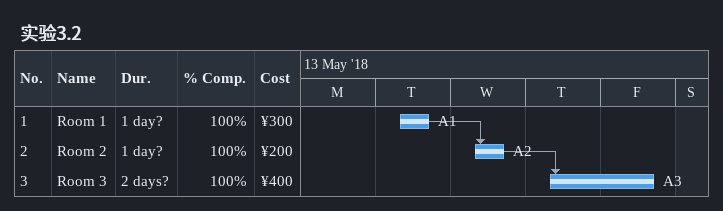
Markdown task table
实验3.2

| ID | Task | Duration | Start | Finish | Predecessors | Resources | % complete | Cost (¥) |
|---|---|---|---|---|---|---|---|---|
| 1 | Room 1 | 1d? | 2018-05-15 | 2018-05-15 |  | A1 | 100 | 300 |
| 2 | Room 2 | 1d? | 2018-05-16 | 2018-05-16 | 1 | A2 | 100 | 200 |
| 3 | Room 3 | 2d? | 2018-05-17 | 2018-05-18 | 2 | A3 | 100 | 400 |
